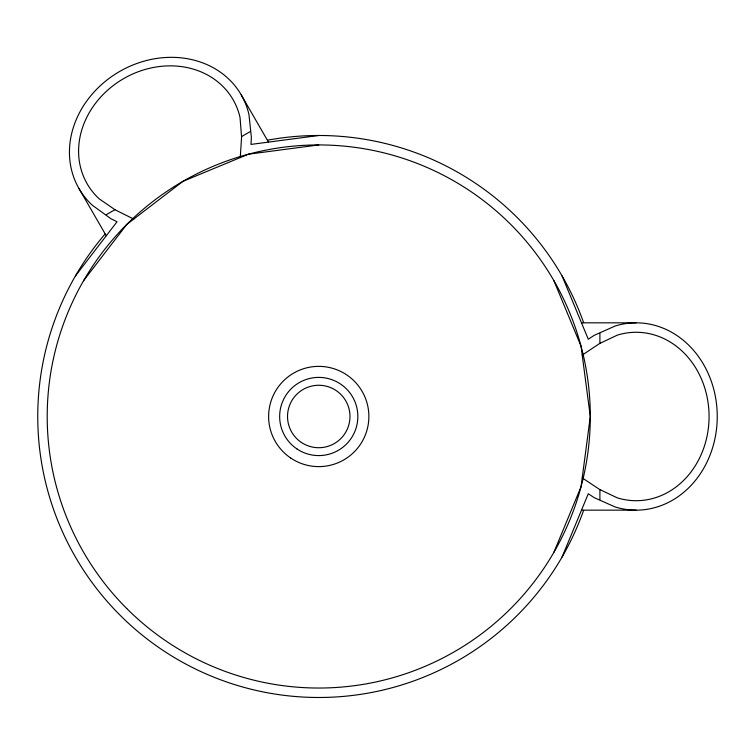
<?xml version="1.0" encoding="UTF-8"?>
<svg xmlns="http://www.w3.org/2000/svg" width="755" height="755" viewBox="0 0 755 755"><rect width="100%" height="100%" fill="white"/><g stroke="black" fill="none" stroke-linecap="round" stroke-linejoin="round"><path stroke-width="1.13" d="M240.279 157.587L241.572 136.948L240.024 117.44A84.22 72.933 -30 0 0 123.669 78.605A84.22 72.933 -30 0 0 99.122 198.791L115.251 209.89L133.767 219.082M553.915 552.264L581.048 486.777L590.297 416.486L581.048 346.205L553.915 280.718M562.097 556.992L588.296 493.732L594.128 497.611L615.136 506.964A93.667 81.115 -90 0 0 717.25 416.486A93.667 81.115 -90 0 0 615.136 326.018L594.128 335.371L588.296 339.25L562.097 275.99M75.396 275.99L117.025 221.744L110.891 218.705L92.28 205.19A93.667 81.115 -30 0 1 119.573 71.517A93.667 81.115 -30 0 1 248.99 114.713L251.387 137.58L250.953 144.413L318.752 135.494M83.579 280.718L126.736 224.471L182.974 181.323L248.461 154.19L318.752 144.941M582.218 355.095L599.583 343.553L617.26 335.144A84.22 72.933 -90 0 1 709.068 416.486A84.22 72.933 -90 0 1 617.26 497.838L599.583 489.429L582.218 477.887M106.2 214.731L114.987 209.663M241.515 136.617L250.292 131.54M581.501 322.829L636.135 322.829M581.501 510.153L636.135 510.153M241.251 94.932L268.487 142.11M79.02 188.599L106.257 235.777M599.904 333.304L599.904 343.44M599.904 489.542L599.904 499.678M583.615 510.333A281.002 281.002 0 0 1 178.246 659.842A281.002 281.002 0 0 1 105.049 234.031M267.581 140.185A281.002 281.002 0 0 1 583.615 322.649M126.736 608.502A271.555 271.555 0 0 0 581.048 486.777A271.555 271.555 0 0 0 248.461 154.19A271.555 271.555 0 0 0 126.736 608.502M290.892 458.153A50.113 50.113 0 0 0 368.761 419.78A50.113 50.113 0 0 0 296.592 371.536A50.113 50.113 0 0 0 290.892 458.153M301.396 442.449A31.219 31.219 0 0 0 349.905 418.544A31.219 31.219 0 0 0 304.945 388.485A31.219 31.219 0 0 0 301.396 442.449M297.017 448.989A39.09 39.09 0 0 0 357.757 419.063A39.09 39.09 0 0 0 301.471 381.426A39.09 39.09 0 0 0 297.017 448.989"/></g></svg>
